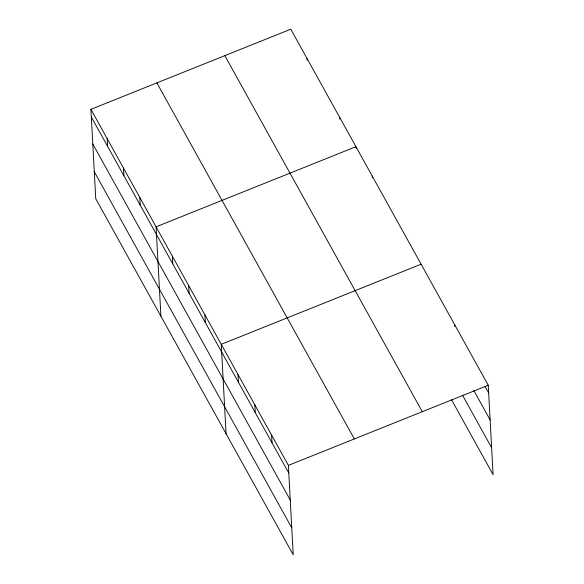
<?xml version="1.0" encoding="UTF-8"?>
<svg xmlns="http://www.w3.org/2000/svg" width="584" height="584" viewBox="0 0 584 584"><rect width="100%" height="100%" fill="white"/><g stroke="black" fill="none" stroke-linecap="round" stroke-linejoin="round"><path stroke-width="0.88" d="M90.914 109.332L288.379 465.39L293.219 554.8L95.754 198.743L90.914 109.332L290.781 29.2L488.246 385.257L493.086 474.668L451.563 399.806M421.108 264.202L221.241 344.326L226.081 433.737M288.379 465.39L488.246 385.257M485.121 386.564L488.662 392.937M473.777 390.44L490.122 419.911M462.47 395.134L491.626 447.702M224.825 55.641L422.29 411.705M156.87 82.884L354.335 438.949M91.33 117.004L288.795 473.069M92.79 143.978L290.255 500.035M94.294 171.769L291.759 527.827M454.673 324.733L454.768 326.434M372.234 176.076L372.329 177.784M356.036 148.409L355.941 146.701L156.081 226.826L160.921 316.243M339.654 117.326L339.742 119.034M307.067 58.575L307.162 60.283M271.596 435.124L272.013 442.803M254.806 404.858L255.223 412.538M238.024 374.592L238.44 382.272M204.947 314.951L205.364 322.631M188.661 285.576L189.077 293.256M172.368 256.201L172.784 263.88M139.788 197.45L140.204 205.13M123.494 168.075L123.91 175.755M107.208 138.7L107.624 146.38"/></g></svg>
